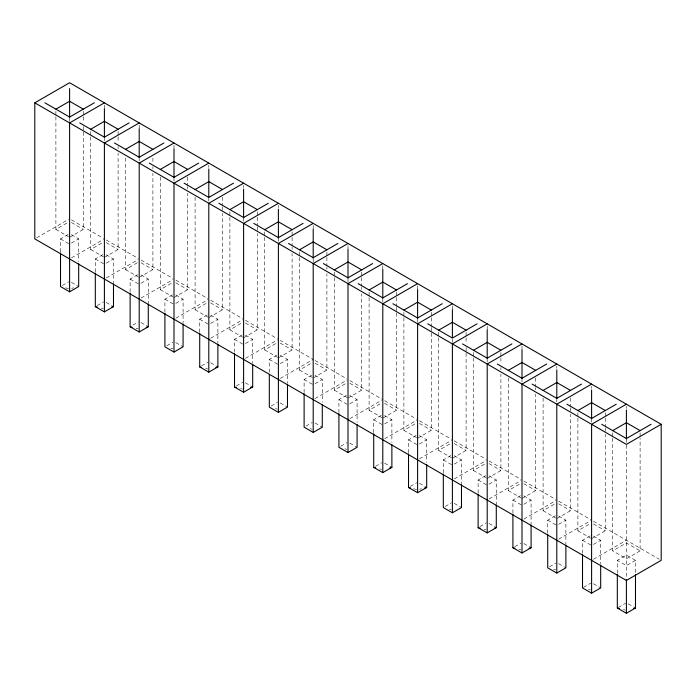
<?xml version="1.0" encoding="UTF-8"?>
<svg xmlns="http://www.w3.org/2000/svg" width="696" height="696" viewBox="0 0 696 696"><rect width="100%" height="100%" fill="white"/><g stroke="black" fill="none" stroke-linecap="round" stroke-linejoin="round"><path stroke-width="0.52" stroke-dasharray="3.48 2.61" d="M36.679 237.797L68.66 219.336M55.898 116.745L55.898 229.393L68.686 222.015M60.517 251.882L60.517 238.885L69.6 233.647M69.6 237.301L83.302 229.393L83.302 131.909M71.418 243.078L78.683 238.885L78.683 261.635M71.479 257.894L103.46 239.433M90.698 136.834L90.698 249.49L103.487 242.104M95.317 271.979L95.317 258.982L104.4 253.735M104.4 257.398L118.103 249.49L118.103 153.085M62.336 285.499L68.695 281.837M106.218 263.175L113.483 258.982L113.483 282.811M106.279 277.982L138.26 259.521M125.498 158.009L125.498 269.578L138.286 262.192M130.117 292.068L130.117 279.07L139.2 273.824M139.2 277.486L152.903 269.578L152.903 173.174M97.136 305.596L103.495 301.925M141.018 283.263L148.283 279.07L148.283 302.899M141.079 298.079L173.06 279.609M160.297 177.019L160.297 289.666L173.087 282.289M164.917 312.165L164.917 299.158L174 293.921M174 297.575L187.702 289.666L187.702 193.262M132.84 325.163L138.295 322.013M175.818 303.352L183.083 299.158L183.083 322.996M175.879 318.168L207.86 299.706M195.097 197.107L195.097 309.764L207.886 302.377M199.717 332.253L199.717 319.255L208.8 314.009M208.8 317.672L222.502 309.764L222.502 213.359M166.736 345.781L173.095 342.11M210.618 323.449L217.883 319.255L217.883 343.084M210.679 338.256L242.66 319.795M229.898 217.196L229.898 329.852L242.686 322.465M234.517 352.341L234.517 339.344L243.6 334.097M243.6 337.76L257.303 329.852L257.303 233.447M201.536 365.87L207.895 362.198M245.418 343.537L252.683 339.344L252.683 363.173M245.479 358.353L277.46 339.892M264.697 237.292L264.697 349.94L277.486 342.562M269.317 372.438L269.317 359.432L278.4 354.194M278.4 357.857L292.103 349.94L292.103 253.535M236.335 385.958L242.695 382.287M280.218 363.634L287.483 359.432L287.483 383.27M280.279 378.441L313.2 359.432L280.279 340.431M299.498 257.381L299.498 370.037L312.286 362.651M304.117 392.527L304.117 379.529L313.2 374.283M313.2 377.945L326.902 370.037L326.902 273.632M271.135 406.055L277.495 402.384M315.018 383.722L322.283 379.529L322.283 402.279M315.079 398.53L347.06 380.068M334.298 277.478L334.298 390.125L347.087 382.748M338.917 412.615L338.917 399.617L348 394.38M348 398.034L361.702 390.125L361.702 293.721M305.935 426.143L312.295 422.472M349.818 403.81L357.083 399.617L357.083 422.368M349.879 418.627L381.86 400.165M369.098 297.566L369.098 410.222L381.887 402.836M373.717 432.712L373.717 419.714L382.8 414.468M382.8 418.131L396.502 410.222L396.502 312.73M340.736 446.232L347.095 442.569M384.618 423.907L391.883 419.714L391.883 442.456M384.679 438.715L416.66 420.254M403.897 317.654L403.897 430.311L416.686 422.924M408.517 452.8L408.517 439.802L417.6 434.556M417.6 438.219L431.303 430.311L431.303 332.819M375.535 466.329L381.895 462.657M419.418 443.996L426.683 439.802L426.683 462.553M419.479 458.812L451.46 440.342M438.697 337.751L438.697 450.399L451.487 443.021M443.317 472.897L443.317 459.891L452.4 454.653M452.4 458.316L466.103 450.399L466.103 352.915M410.335 486.417L416.695 482.746M454.218 464.093L461.483 459.891L461.483 483.729M454.279 478.9L486.26 460.439M473.498 357.84L473.498 470.496L486.287 463.11M478.117 492.986L478.117 479.988L487.2 474.742M487.2 478.404L500.902 470.496L500.902 374.091M445.135 506.514L451.495 502.843M489.018 484.181L496.283 479.988L496.283 503.817M489.079 498.988L521.06 480.527M508.298 377.937L508.298 490.584L521.087 483.198M512.917 513.074L512.917 500.076L522 494.83M522 498.493L535.702 490.584L535.702 394.18M479.935 526.602L486.295 522.931M523.818 504.269L531.083 500.076L531.083 523.914M523.879 519.086L555.86 500.624M543.097 398.025L543.097 510.673L555.887 503.295M547.717 533.171L547.717 520.173L556.8 514.927M556.8 518.59L570.502 510.673L570.502 414.268M514.736 546.691L521.095 543.028M558.618 524.366L565.883 520.173L565.883 544.002M558.679 539.174L590.66 520.712M577.898 418.113L577.898 530.77L590.687 523.383M582.517 553.259L582.517 540.261L591.6 535.015M591.6 538.678L605.303 530.77L605.303 434.365M549.535 566.788L555.895 563.116M593.418 544.455L600.683 540.261L600.683 564.091M593.479 559.262L626.4 540.261M612.697 438.21L612.697 550.858L626.4 542.95L640.102 550.858L640.102 438.21M617.317 573.347L617.317 560.35L626.4 555.112L635.483 560.35L635.483 573.347M640.102 550.858L626.4 558.766L612.697 550.858M583.431 587.398L590.695 583.205M635.483 560.35L626.4 565.596L617.317 560.35M618.231 607.495L625.495 603.302M71.584 288.344L73.611 287.831M419.584 489.262L421.611 488.749M65.537 287.831L68.547 288.596M101.346 308.18L103.347 308.693M136.146 328.268L138.147 328.782M170.946 348.357L172.947 348.87M205.746 368.454L207.747 368.967M240.546 388.542L242.547 389.055M275.346 408.639L277.347 409.144M310.146 428.727L312.147 429.241M344.946 448.816L346.947 449.329M379.746 468.913L381.747 469.426M413.537 488.749L416.547 489.514M449.346 509.098L451.347 509.603M484.146 529.186L486.147 529.7M518.946 549.274L520.947 549.788M553.746 569.372L555.747 569.876M588.546 589.46L590.547 589.973M623.346 609.548L625.347 610.061M71.479 219.884L103.46 238.345M106.279 239.972L138.26 258.433M141.079 260.06L173.06 278.53M175.879 280.157L207.86 298.619M210.679 300.246L242.66 318.707M245.479 320.343L277.46 338.804M315.079 360.519L347.06 378.981M349.879 380.616L382.8 399.617M384.679 400.705L416.66 419.166M419.479 420.793L451.46 439.263M454.279 440.89L486.26 459.351M489.079 460.978L521.06 479.44M523.879 481.075L555.86 499.537M558.679 501.163L591.6 520.173M593.479 521.252L659.321 559.262M71.427 222.537L83.302 229.393M106.227 242.634L118.103 249.49M141.027 262.723L152.903 269.578M175.827 282.811L187.702 289.666M210.627 302.908L222.502 309.764M245.427 322.996L257.303 329.852M280.227 343.084L292.103 349.94M315.027 363.181L326.902 370.037M349.827 383.27L361.702 390.125M384.627 403.367L396.502 410.222M419.427 423.455L431.303 430.311M454.227 443.543L466.103 450.399M489.027 463.64L500.902 470.496M523.827 483.729L535.702 490.584M558.627 503.817L570.502 510.673M593.427 523.914L605.303 530.77M71.418 234.691L78.683 238.885M106.218 254.78L113.483 258.982M141.018 274.876L148.283 279.07M175.818 294.965L183.083 299.158M210.618 315.062L217.883 319.255M245.418 335.15L252.683 339.344M280.218 355.238L287.483 359.432M315.018 375.335L322.283 379.529M349.818 395.424L357.083 399.617M384.618 415.521L391.883 419.714M419.418 435.609L426.683 439.802M454.218 455.697L461.483 459.891M489.018 475.794L496.283 479.988M523.818 495.883L531.083 500.076M558.618 515.971L565.883 520.173M593.418 536.068L600.683 540.261M55.898 229.393L68.686 236.779M90.698 249.49L103.487 256.868M125.498 269.578L138.286 276.965M160.297 289.666L173.087 297.053M195.097 309.764L207.886 317.141M229.898 329.852L242.686 337.238M264.697 349.94L277.486 357.326M299.498 370.037L312.286 377.415M334.298 390.125L347.087 397.512M369.098 410.222L381.887 417.6M403.897 430.311L416.686 437.697M438.697 450.399L451.487 457.785M473.498 470.496L486.287 477.874M508.298 490.584L521.087 497.971M543.097 510.673L555.887 518.059M577.898 530.77L590.687 538.147M60.517 238.885L69.6 244.131M95.317 258.982L104.4 264.219M130.117 279.07L139.2 284.316M164.917 299.158L174 304.404M199.717 319.255L208.8 324.493M234.517 339.344L243.6 344.59M269.317 359.432L278.4 364.678M304.117 379.529L313.2 384.775M338.917 399.617L348 404.863M373.717 419.714L382.8 424.952M408.517 439.802L417.6 445.048M443.317 459.891L452.4 465.137M478.117 479.988L487.2 485.225M512.917 500.076L522 505.322M547.717 520.173L556.8 525.41M582.517 540.261L591.6 545.507M71.418 282.358L78.683 286.552M106.218 302.447L113.483 306.64M141.018 322.544L147.369 326.207M175.818 342.632L183.083 346.825M210.618 362.72L217.883 366.914M245.418 382.817L252.683 387.011M280.218 402.906L287.483 407.099M315.018 423.003L322.283 427.196M349.818 443.091L357.083 447.284M384.618 463.179L391.883 467.373M419.418 483.276L426.683 487.47M454.218 503.365L461.483 507.558M489.018 523.453L496.283 527.655M523.818 543.55L531.083 547.743M558.618 563.638L565.883 567.832M593.418 583.735L600.683 587.929M628.218 603.823L635.483 608.017M640.102 432.79L640.102 437.123M626.4 406.368L626.4 408.526M626.4 438.959L626.4 578.942M612.697 432.79L612.697 437.123M605.303 412.702L605.303 417.035M605.303 418.113L605.303 426.779M605.303 427.866L605.303 433.277M591.6 386.271L591.6 388.429M591.6 418.87L591.6 422.124M577.898 412.702L577.898 417.035M570.502 398.025L570.502 406.69M570.502 407.769L570.502 413.189M556.8 366.183L556.8 368.341M556.8 399.434L556.8 402.027M535.702 377.937L535.702 386.602M535.702 387.681L535.702 389.847M522 346.086L522 349.331M522 379.346L522 381.939M500.902 352.428L500.902 356.761M500.902 357.84L500.902 363.26M500.902 367.592L500.902 369.759M487.2 325.998L487.2 329.234M487.2 359.249L487.2 361.842M473.498 352.428L473.498 356.761M466.103 332.331L466.103 336.664M466.103 337.751L466.103 343.163M466.103 347.495L466.103 351.828M452.4 305.909L452.4 309.146M452.4 339.161L452.4 342.406M438.697 332.331L438.697 336.664M431.303 312.243L431.303 316.576M431.303 317.654L431.303 326.32M431.303 327.407L431.303 331.74M417.6 285.812L417.6 289.058M417.6 319.072L417.6 322.318M403.897 312.243L403.897 316.576M396.502 292.146L396.502 296.479M396.502 297.566L396.502 306.231M396.502 307.319L396.502 311.651M382.8 265.724L382.8 268.96M382.8 298.975L382.8 302.229M369.098 292.146L369.098 296.479M361.702 272.058L361.702 276.39M361.702 277.478L361.702 286.143M361.702 287.222L361.702 289.388M348 245.636L348 248.872M348 278.887L348 282.341M334.298 272.058L334.298 276.39M326.902 251.969L326.902 256.302M326.902 257.381L326.902 266.046M326.902 267.134L326.902 269.3M313.2 225.539L313.2 228.784M313.2 258.79L313.2 262.253M299.498 251.969L299.498 256.302M292.103 231.872L292.103 236.205M292.103 237.292L292.103 245.958M292.103 247.036L292.103 249.203M278.4 205.451L278.4 207.608M278.4 237.841L278.4 241.295M264.697 231.872L264.697 236.205M257.303 211.784L257.303 216.117M257.303 217.196L257.303 225.869M257.303 226.948L257.303 232.368M243.6 185.353L243.6 187.52M243.6 217.952L243.6 221.206M229.898 211.784L229.898 216.117M222.502 197.107L222.502 205.772M222.502 206.86L222.502 212.271M208.8 165.265L208.8 167.423M208.8 197.864L208.8 201.109M187.702 177.019L187.702 185.684M187.702 186.763L187.702 188.929M174 145.177L174 148.413M174 178.428L174 181.021M152.903 158.009L152.903 162.342M152.903 166.675L152.903 168.841M139.2 125.08L139.2 128.325M139.2 158.34L139.2 160.933M118.103 131.413L118.103 135.746M118.103 136.834L118.103 142.245M118.103 146.586L118.103 148.753M104.4 104.992L104.4 108.228M104.4 138.243L104.4 140.836M90.698 131.413L90.698 135.746M83.302 111.325L83.302 115.658M83.302 116.745L83.302 122.157M83.302 126.489L83.302 130.822M69.6 118.155L69.6 121.4M55.898 111.325L55.898 115.658"/><path stroke-width="1.04" d="M34.8 102.834L69.6 82.737L661.2 424.299L661.2 560.35L626.4 580.447L34.8 238.885L34.8 102.834L626.4 444.387L661.2 424.299M55.898 109.159L69.6 101.251L83.302 109.159M94.264 102.834L69.6 117.067L44.935 102.834M104.4 102.834L69.6 122.922L69.6 291.798L60.517 286.552L60.517 252.97M90.698 129.247L104.4 121.339L118.103 129.247M129.064 122.922L104.4 137.164L79.736 122.922M139.2 122.922L104.4 143.011L104.4 311.886L113.483 306.64L113.483 283.89M125.498 149.344L139.2 141.436L152.903 149.344M163.864 143.011L139.2 157.252L114.535 143.011M174 143.011L139.2 163.108L139.2 331.975L130.117 326.737L130.117 293.155M160.297 169.433L174 161.524L187.702 169.433M198.665 163.108L174 177.341L149.335 163.108M208.8 163.108L174 183.196L174 352.072L164.917 346.825L164.917 313.243M195.097 189.529L208.8 181.613L222.502 189.529M233.465 183.196L208.8 197.438L184.136 183.196M243.6 183.196L208.8 203.293L208.8 372.16L217.883 366.914L217.883 344.172M69.6 291.798L78.683 286.552L78.683 263.801M229.898 209.618L243.6 201.709L257.303 209.618M268.264 203.293L243.6 217.526L218.935 203.293M278.4 203.293L243.6 223.381L243.6 392.257L252.683 387.011L252.683 364.26M264.697 229.706L278.4 221.798L292.103 229.706M303.065 223.381L278.4 237.623L253.735 223.381M313.2 223.381L278.4 243.47L278.4 412.345L269.317 407.099L269.317 374.605M139.2 331.975L148.283 326.737L148.283 303.987M299.498 249.803L313.2 241.895L326.902 249.803M337.865 243.47L313.2 257.711L288.535 243.47M348 243.47L313.2 263.566L313.2 432.433L304.117 427.196L304.117 393.614M174 352.072L183.083 346.825L183.083 324.075M334.298 269.891L348 261.983L361.702 269.891M372.665 263.566L348 277.8L323.335 263.566M382.8 263.566L348 283.655L348 452.53L357.083 447.284L357.083 424.534M369.098 289.98L382.8 282.071L396.502 289.98M407.465 283.655L382.8 297.897L358.135 283.655M417.6 283.655L382.8 303.743L382.8 472.619L391.883 467.373L391.883 444.631M403.897 310.077L417.6 302.168L431.303 310.077M442.264 303.743L417.6 317.985L392.935 303.743M452.4 303.743L417.6 323.84L417.6 492.707L426.683 487.47L426.683 464.719M278.4 412.345L287.483 407.099L287.483 384.349M438.697 330.165L452.4 322.257L466.103 330.165M477.065 323.84L452.4 338.073L427.736 323.84M487.2 323.84L452.4 343.928L452.4 512.804L443.317 507.558L443.317 473.976M313.2 432.433L322.283 427.196L322.283 404.446M473.498 350.262L487.2 342.345L500.902 350.262M511.865 343.928L487.2 358.17L462.535 343.928M522 343.928L487.2 364.025L487.2 532.892L496.283 527.655L496.283 504.905M508.298 370.35L522 362.442L535.702 370.35M546.664 364.025L522 378.259L497.335 364.025M556.8 364.025L522 384.114L522 552.989L531.083 547.743L531.083 524.993M543.097 390.439L556.8 382.53L570.502 390.439M581.465 384.114L556.8 398.356L532.135 384.114M591.6 384.114L556.8 404.202L556.8 573.078L547.717 567.832L547.717 534.25M577.898 410.536L591.6 402.627L605.303 410.536M616.264 404.202L591.6 418.444L566.935 404.202M626.4 404.202L591.6 424.299L591.6 593.166L582.517 587.929L582.517 554.347M452.4 512.804L461.483 507.558L461.483 484.808M612.697 430.624L626.4 422.716L640.102 430.624M651.065 424.299L626.4 438.532L601.736 424.299M556.8 573.078L565.883 567.832L565.883 545.081M591.6 593.166L600.683 587.929L600.683 565.178M617.317 574.435L617.317 608.017L626.4 613.263L635.483 608.017L635.483 574.435M111.456 307.154L113.483 306.64M146.256 327.25L148.283 326.737M215.856 367.427L217.883 366.914M250.656 387.524L252.683 387.011M389.856 467.886L391.883 467.373M424.656 487.983L426.683 487.47M494.256 528.16L496.283 527.655M529.056 548.257L531.083 547.743M633.456 608.53L635.483 608.017M95.317 273.058L95.317 306.64L97.327 307.154M130.117 326.737L132.127 327.25M199.717 333.332L199.717 366.914L201.727 367.427M234.517 353.429L234.517 387.011L236.527 387.524M373.717 433.791L373.717 467.373L375.727 467.886M408.517 453.888L408.517 487.47L410.527 487.983M478.117 494.064L478.117 527.655L480.127 528.16M512.917 514.161L512.917 547.743L514.927 548.257M617.317 608.017L619.327 608.53M95.317 306.64L104.4 311.886M199.717 366.914L208.8 372.16M234.517 387.011L243.6 392.257M348 452.53L338.917 447.284L338.917 413.702M373.717 467.373L382.8 472.619M408.517 487.47L417.6 492.707M478.117 527.655L487.2 532.892M512.917 547.743L522 552.989M626.4 410.057L626.4 438.959M626.4 579.681L626.4 613.263M591.6 389.969L591.6 418.87M556.8 369.872L556.8 398.782M522 349.784L522 378.685M487.2 329.695L487.2 358.597M452.4 309.598L452.4 337.421M417.6 289.51L417.6 318.411M382.8 269.422L382.8 298.323M348 249.325L348 278.226M313.2 229.236L313.2 258.138M278.4 209.139L278.4 238.049M243.6 189.051L243.6 217.952M208.8 168.963L208.8 196.777M174 148.866L174 177.776M139.2 128.777L139.2 157.679M104.4 108.68L104.4 137.59M69.6 88.592L69.6 117.494"/></g></svg>
